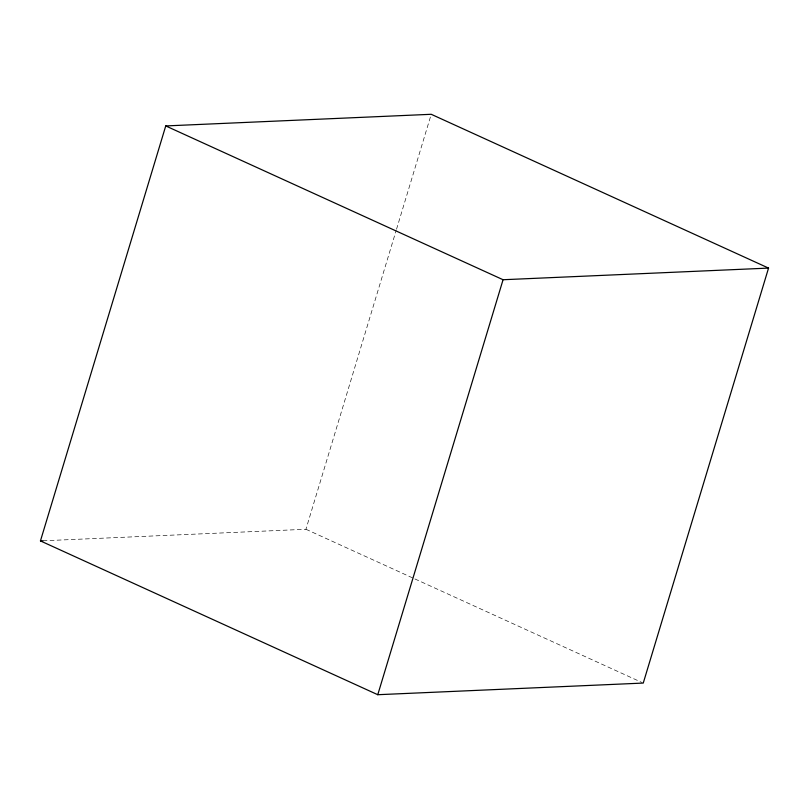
<?xml version="1.0" encoding="UTF-8"?>
<svg xmlns="http://www.w3.org/2000/svg" width="809" height="809" viewBox="0 0 809 809"><rect width="100%" height="100%" fill="white"/><g stroke="black" fill="none" stroke-linecap="round" stroke-linejoin="round"><path stroke-width="0.61" stroke-dasharray="4.04 3.03" d="M42.968 540.796L305.933 529.268L396.157 230.434M396.531 229.22L430.499 116.708M305.933 529.268L413.793 578.445M414.936 578.961L642.113 682.553"/><path stroke-width="1.21" d="M40.45 540.908L165.744 125.931L431.227 114.291L768.55 268.092L643.256 683.069L377.773 694.709L40.45 540.908L42.968 540.796M377.773 694.709L503.067 279.732L768.55 268.092M165.744 125.931L503.067 279.732"/></g></svg>
